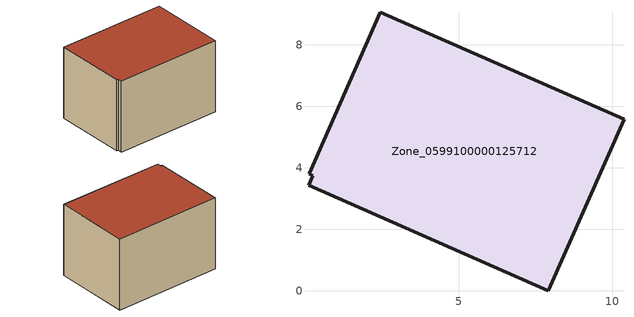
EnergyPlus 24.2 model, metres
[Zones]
Zone_0599100000125712
 floor ground (C_G): 0.26,3.75 0.14,3.8 2.46,9.06 10.38,5.58 7.92,0 0.12,3.43 z0
 wall outside (C_F): 7.92,0 10.38,5.58 2.46,9.06 0.14,3.8 0.26,3.75 0.12,3.43 7.92,0 z0:5.76
 roof outside (C_R): 0.26,3.75 0.12,3.43 7.92,0 10.38,5.58 2.46,9.06 0.14,3.8 z5.76
[BUILDING]
Pand.0599100000125712: North Axis=0; Terrain=City; Loads Convergence Tolerance Value=0.04; Temperature Convergence Tolerance Value=0.4; Solar Distribution=FullExterior; Maximum Number of Warmup Days=25; Minimum Number of Warmup Days=1
[Site:Location]
Rotterdam.The.Hague.AP_ZH_NLD Design_Conditions: Latitude=51.96; Longitude=4.45; Time Zone=1; Elevation=-4.5
[SITE:GROUNDTEMPERATURE:BUILDINGSURFACE]
18, 18, 18, 18, 18, 18, 18, 18, 18, 18, 18, 18
[MATERIAL] Thermal Absorptance=0.9; Solar Absorptance=0.7; Visible Absorptance=0.7
Name | Roughness | Thickness | Conductivity | Density | Specific Heat
G.TI.1946-1964 | MediumSmooth | 0.15 | 1 | 540 | 1210
F.TI.1946-1964 | Rough | 0.3 | 0.857143 | 1920 | 840
R.TI.1946-1964 | MediumRough | 0.2 | 0.277778 | 1500 | 1000
[CONSTRUCTION]
C_G: G.TI.1946-1964
C_F: F.TI.1946-1964
C_R: R.TI.1946-1964
[ZONE]
Zone_0599100000125712: Type=1; Multiplier=1; Ceiling Height=Autocalculate; Volume=Autocalculate; Floor Area=autocalculate; Part of Total Floor Area=Yes
[ZONEINFILTRATION:DESIGNFLOWRATE]
Infil_Zone_0599100000125712: Zone or ZoneList or Space or SpaceList=Zone_0599100000125712; Schedule=AlwaysOn; Design Flow Rate Calculation Method=Flow/Area; Flow Rate per Floor Area=0.003; Constant Term Coefficient=1; Temperature Term Coefficient=0; Velocity Term Coefficient=0; Velocity Squared Term Coefficient=0
[HVACTEMPLATE:ZONE:IDEALLOADSAIRSYSTEM]
Zone_0599100000125712: Maximum Heating Supply Air Temperature=50; Minimum Cooling Supply Air Temperature=13; Maximum Heating Supply Air Humidity Ratio=0.0156; Minimum Cooling Supply Air Humidity Ratio=0.0077; Heating Limit=NoLimit; Cooling Limit=NoLimit; Dehumidification Control Type=ConstantSensibleHeatRatio; Cooling Sensible Heat Ratio=0.7; Dehumidification Setpoint=60; Humidification Control Type=None; Humidification Setpoint=30; Outdoor Air Method=None; Outdoor Air Flow Rate per Person=0.00944; Outdoor Air Flow Rate per Zone Floor Area=0; Outdoor Air Flow Rate per Zone=0; Demand Controlled Ventilation Type=None; Outdoor Air Economizer Type=NoEconomizer; Heat Recovery Type=None; Sensible Heat Recovery Effectiveness=0.7; Latent Heat Recovery Effectiveness=0.65
[ZONECONTROL:THERMOSTAT]
ThermostatControl_Zone_0599100000125712: Zone or ZoneList=Zone_0599100000125712; Control Type Schedule=DualSetpointControlType; Control 1=Thermostat_Zone_0599100000125712; Temperature Difference Between Cutout And Setpoint=0
[THERMOSTATSETPOINT:DUALSETPOINT]
Thermostat_Zone_0599100000125712: Heating Setpoint Temperature Schedule=HeatingSetpoint_Zone_0599100000125712; Cooling Setpoint Temperature Schedule=CoolingSetpoint_Zone_0599100000125712
[SCHEDULE:COMPACT]
HeatingSetpoint_Zone_0599100000125712: Through: 12/31, For: AllDays, Until: 24:00, 21
CoolingSetpoint_Zone_0599100000125712: Through: 12/31, For: AllDays, Until: 24:00, 24
DualSetpointControlType: Through: 12/31, For: AllDays, Until: 24:00, 4
AlwaysOn: Through: 12/31, For: AllDays, Until: 24:00, 1
